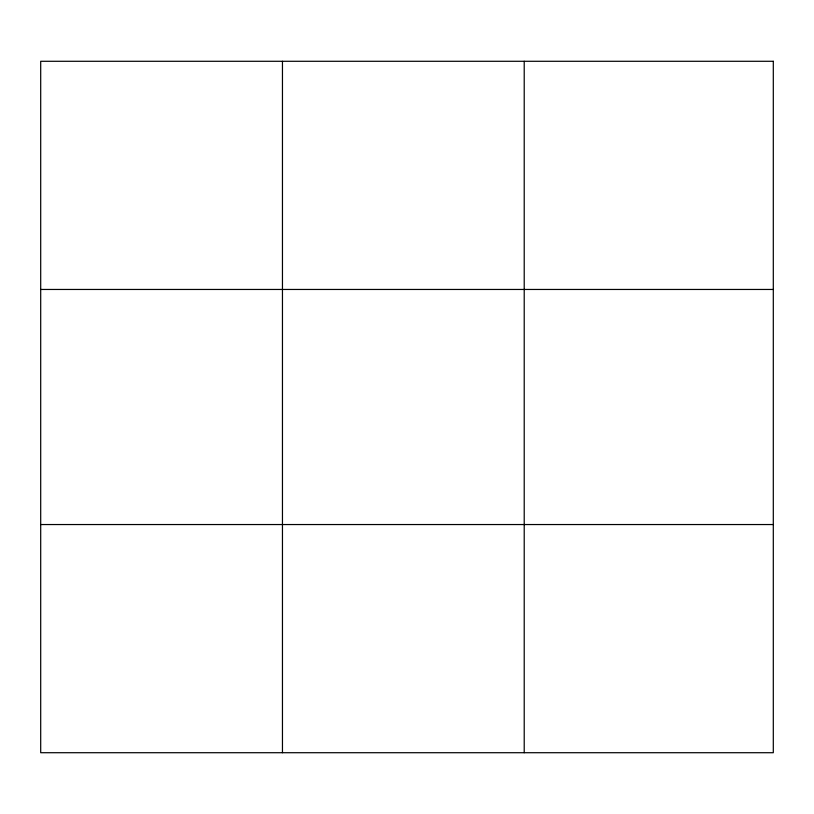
<?xml version="1.0" encoding="UTF-8"?>
<svg xmlns="http://www.w3.org/2000/svg" width="814" height="814" viewBox="0 0 814 814"><rect width="100%" height="100%" fill="white"/><g stroke="black" fill="none" stroke-linecap="round" stroke-linejoin="round"><path stroke-width="1.22" d="M282.458 752.716L282.458 61.284M524.216 752.716L524.216 61.284M40.7 289.458L773.3 289.458M40.7 524.542L773.3 524.542M773.3 61.284L773.3 752.716L40.7 752.716L40.7 61.284L773.3 61.284"/></g></svg>
